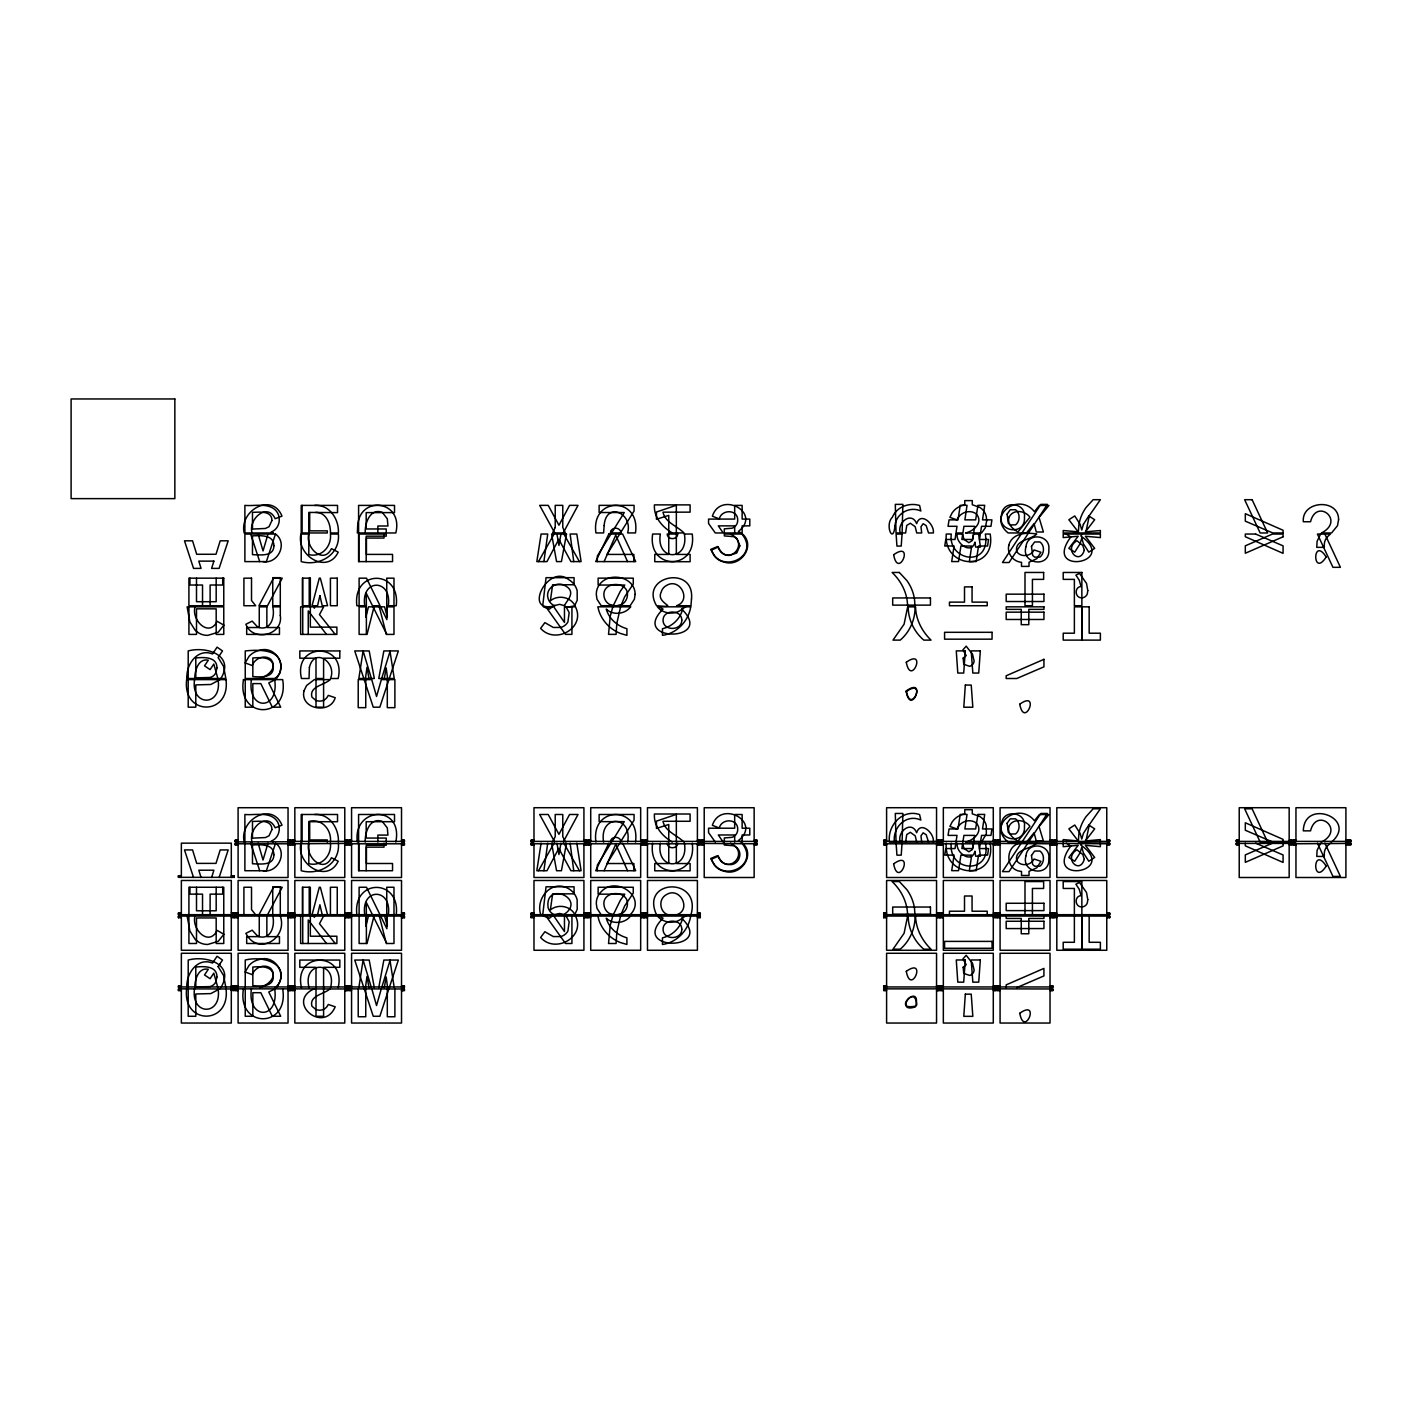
<?xml version="1.0" encoding="UTF-8"?>
<svg xmlns="http://www.w3.org/2000/svg" width="1422" height="1422" viewBox="0 0 1422 1422"><rect width="100%" height="100%" fill="white"/><g stroke="black" fill="none" stroke-linecap="round" stroke-linejoin="round"><path stroke-width="1.5" d="M401.519 917.794L404.417 917.279M401.519 914.186L404.417 914.186M348.692 990.441L351.572 990.441L348.692 990.547L348.692 988.859L404.417 988.983L404.417 990.547L401.519 990.547L404.417 990.05M643.562 843.797L587.837 843.797M186.797 987.615C186.051 973.981 197.249 956.953 212.518 963.049L217.086 956.259L222.507 960.046L218.135 966.64L223.556 975.439L225.867 987.615M226.009 988.699C230.56 1025.262 182.123 1025.262 186.655 988.699M243.482 988.699C236.656 1028.764 289.484 1028.746 282.658 988.699M356.869 914.826C352.372 878.263 400.72 878.281 396.223 914.826M244.193 842.055C238.949 819.819 272.011 800.906 282 825.204L275.175 827.817C267.46 811.002 247.872 828.297 252.085 842.055M357.331 842.055C352.585 806.612 403.51 804.088 395.814 842.055M338.383 843.157C340.32 863.563 319.737 875.703 301.215 870.726L301.215 843.157M1085.715 842.055L1089.323 824.689L1100.379 808.78L1093.145 808.78L1086.053 816.619A40.723 40.723 0 0 0 1078.854 834.252L1078.32 842.055L1109.658 841.788L1109.658 840.206L1106.76 840.206L1109.658 840.331M902.117 532.966L902.863 504.366L895.309 504.366L896.038 532.966L905.618 532.966L906.738 525.465L910.329 523.243L915.181 526.709L916.728 532.966L921.705 532.966L920.976 526.78L923.145 523.723L926.184 525.625L928.53 532.966L933.347 532.966C934.716 524.238 920.549 511.209 916.639 523.652C911.68 510.818 896.713 522.727 900.304 532.966M915.057 606.892C915.306 619.281 909.849 631.937 900.233 640.113L892.998 640.113L904.09 624.205L907.663 606.892L915.572 606.838C915.786 619.477 922.06 631.457 931.037 640.113L923.802 640.113C914.115 631.937 908.214 619.53 908.196 606.838M902.046 843.157L901.228 855.155L896.927 855.155L896.109 843.157M902.117 842.055L902.863 813.455L895.309 813.455L896.038 842.055M603.621 842.055C598.84 814.468 632.47 814.575 627.653 842.055M684.391 843.157C689.155 870.762 655.684 870.584 660.359 843.157M691.003 914.684C701.793 876.627 639.722 878.618 656.573 914.826M218.081 679.609C222.312 707.072 190.512 706.876 194.547 679.609M218.081 988.699C222.312 1016.161 190.512 1015.966 194.547 988.699M194.778 678.507C194.707 670.811 198.28 658.084 208.323 660.181L204.519 665.852L210.101 669.62L213.815 664.038L217.85 678.507M194.778 987.615C194.707 979.9 198.28 967.173 208.323 969.271L204.519 974.941L210.101 978.709L213.815 973.128L217.85 987.615M251.427 679.609C246.895 710.964 279.405 711.213 274.677 679.609M251.427 988.699C246.895 1020.054 279.405 1020.303 274.677 988.699M364.761 605.736C360.584 578.256 392.312 578.505 388.295 605.736M364.761 914.826C360.584 887.346 392.312 887.595 388.295 914.826M692.212 843.157C697.473 879.845 647.241 879.845 652.645 843.157M365.258 532.966C364.601 523.545 370.04 507.761 382.251 512.347L387.299 518.781L387.939 525.998L377.861 525.998L377.861 532.966M365.258 842.055C364.601 832.634 370.04 816.85 382.251 821.436L387.299 827.888L387.939 835.087L377.861 835.087L377.861 842.055M595.925 842.055C590.699 805.35 640.824 805.385 635.474 842.055M252.085 532.966C247.872 519.208 267.46 501.895 275.175 518.728L282 516.115C272.011 491.799 238.949 510.729 244.193 532.966L273.38 532.966L271.229 531.988C278.73 529.233 281.183 519.883 277.717 513.129C271.14 501.735 255.445 506.41 244.886 505.397L244.886 532.966M330.437 843.157C331.824 855.475 321.568 866.922 308.805 863.687L308.805 843.157C304.948 856.257 323.238 874.334 331.468 857.75L338.205 861.234C327.309 884.093 295.989 864.487 300.931 843.157M542.724 605.719L546.048 577.67L574.079 577.67L574.079 584.744L552.625 584.744L550.385 600.813C557.868 594.592 570.666 596.725 574.968 605.719C548.252 611.727 583.66 595.267 564.925 585.615C556.624 580.674 545.035 588.708 548.074 598.307A10.629 10.629 0 0 0 553.194 605.025L554.953 605.719C522.034 614.606 547.95 562.952 568.64 579.589A17.882 17.882 0 0 1 577.154 590.645L577.208 600.226L574.648 605.719M542.724 914.826L546.048 886.795L574.079 886.795L574.079 893.851L552.625 893.851L550.385 909.92C557.868 903.699 570.666 905.85 574.968 914.826M365.454 678.507L366.983 667.291L368.991 678.507M365.454 987.615L366.983 976.381L368.991 987.615M543.897 561.601L547.719 534.032L541.089 534.032L536.823 561.601L546.972 561.601L558.793 539.311L570.915 561.601L581.1 561.601L576.817 534.032L570.133 534.032L573.741 561.601M543.897 870.726L547.719 843.157M955.851 843.157L955.033 848.561L945.808 848.561L944.723 855.12L954.073 855.12L951.709 870.655L958.535 870.655L960.899 855.12L971.706 855.12L969.342 870.655L976.167 870.655L978.532 855.12L987.579 855.12L988.574 848.561L979.509 848.561L980.345 843.157M956.011 842.055L957.006 835.389L948.047 835.389L949.061 828.955L958.019 828.955L960.223 814.415L967.049 814.415L964.88 828.955L975.652 828.955L977.927 814.415L984.717 814.415L982.513 828.955L991.916 828.955L990.956 835.389L981.553 835.389L980.522 842.055M973.661 532.966L974.674 526.3L963.92 526.3L962.89 532.966L956.011 532.966L957.006 526.3L948.047 526.3L949.061 519.865L958.019 519.865L960.223 505.325L967.049 505.325L964.88 519.865L975.652 519.865L977.927 505.325L984.717 505.325L982.513 519.865L991.916 519.865L990.956 526.3L981.553 526.3L980.522 532.966M973.501 843.157L972.666 848.561L961.876 848.561L962.712 843.157M973.661 842.055L974.674 835.389L963.92 835.389L962.89 842.055M358.842 987.615L363.09 960.046L371.409 987.615M541.089 843.157L536.823 870.726L546.972 870.726L558.793 848.419L570.915 870.726L581.1 870.726L576.817 843.157M384.278 678.507L386.197 667.896L387.584 678.507M384.278 987.615L386.197 976.985L387.584 987.615M566.489 843.157L561.441 870.726L556.553 870.726L551.594 843.157M378.767 987.615L383.851 960.046L398.356 960.046L389.29 987.615M560.961 534.032L558.953 545.461L556.926 534.032M560.961 843.157L558.953 854.569L556.926 843.157M610.429 842.055C610.589 835.78 620.774 835.798 620.97 842.055M677.69 843.157C677.423 849.254 667.416 849.272 667.185 843.157M916.799 1004.963C915.039 982.389 893.994 1014.242 915.555 1006.794C922.078 980.878 889.87 1011.38 915.644 1006.083M690.719 915.928C688.515 930.166 676.943 942.537 662.456 944.457L662.456 937.827C672.322 935.658 680.765 927.659 682.702 917.634C676.001 924.496 663.221 923.393 657.408 915.928M374.022 606.838L367.036 634.408L359.108 634.408L359.108 606.838L366.378 606.838L366.378 634.408M317.55 914.826L319.897 904.765L322.243 914.826M374.022 915.928L367.036 943.497L359.108 943.497L359.108 915.928M312.058 914.826L319.292 887.257L320.341 887.257L327.575 914.826M368.494 915.928L365.792 926.344L365.952 915.928M381.683 678.507L390.161 650.938M381.345 988.699L376.546 1005.55L371.746 988.699M381.683 987.615L390.161 960.046M268.011 534.05L263.034 550.936L258.129 534.05M211.611 877.498L213.887 870.211L198.813 870.211L201.053 877.498M268.011 843.157L263.034 860.026L258.129 843.157M275.459 534.05L266.376 561.619L244.886 561.619L244.886 534.05L275.584 534.05C288.133 543.275 278.019 564.338 262.963 561.619M219.095 877.498L228.195 849.929L220.197 849.929L216.002 863.385L196.698 863.385L192.557 849.929L184.487 849.929L193.552 877.498M388.917 679.609L379.834 707.178L373.257 707.178L364.174 679.609M389.29 678.507L398.356 650.938L383.851 650.938L378.767 678.507L394.232 678.507L389.966 650.938M388.917 988.699L379.834 1016.268L373.257 1016.268L364.174 988.699M620.596 606.821L616.828 623.298L616.082 634.372L608.527 634.372L610.198 616.384L612.829 606.821M620.952 605.719L624.631 596.867L633.27 584.051L633.27 578.15L598.129 578.15L598.129 585.046L624.756 585.046L620.33 591.197L613.255 605.719M620.596 915.928L616.828 932.405L616.082 943.497L608.527 943.497L610.198 925.509L612.829 915.928M620.952 914.826L624.631 905.974L633.27 893.158L633.27 887.257L598.129 887.257L598.129 894.171L624.756 894.171L620.33 900.304L613.255 914.826M604.083 561.601L615.744 535.187L627.546 561.601M604.083 870.726L615.744 844.295L627.546 870.726M552.625 842.055L555.22 836.616L555.22 814.486L562.774 814.486L562.774 836.616L565.352 842.055M608.847 843.157L595.694 870.726L635.705 870.726L622.623 843.157M258.928 914.826L273.486 887.257L282.231 887.257L267.496 914.826M315.08 915.928L314.369 917.279L313.284 915.928M323.647 915.928L319.488 923.713L335.236 943.497M538.494 561.601L554.1 534.032M554.722 532.93L539.667 505.361L548.217 505.361L558.953 525.251L569.582 505.361L578.025 505.361L563.219 532.93M538.494 870.726L554.1 843.157M554.722 842.055L539.667 814.486L548.217 814.486L558.953 834.359L569.582 814.486L578.025 814.486L563.219 842.055M610.945 534.032L597.329 556.02L597.329 561.601M611.62 532.93L624.276 512.524L599.124 512.524L599.124 505.361L634.07 505.361L634.07 511.031L620.419 532.93M610.945 843.157L597.329 865.127L597.329 870.726M611.62 842.055L624.276 821.632L599.124 821.632L599.124 814.486L634.07 814.486L634.07 820.139L620.419 842.055M619.725 534.032L607.016 554.42L633.874 554.42L633.874 561.601M619.725 843.157L607.016 863.527L633.874 863.527L633.874 870.726M1320.611 534.05L1317.074 541.32L1316.772 547.346L1324.291 547.346L1324.291 545.141A11.696 11.696 0 0 1 1327.846 536.414L1330.37 534.05L1317.412 534.05L1332.947 567.325L1340.413 567.325L1324.877 534.05M1320.611 843.157L1317.074 850.409L1316.772 856.435L1324.291 856.435L1324.291 854.231A11.696 11.696 0 0 1 1327.846 845.503L1330.37 843.157M1021.227 534.05L1002.457 562.525L1009.051 562.525L1027.822 534.05M1021.956 532.966L1040.815 504.366L1047.41 504.366L1028.55 532.966L1008.145 532.966C986.477 515.386 1018.792 491.799 1034.398 511.653L1039.411 505.45L1048.903 505.45L1039.055 517.519L1043.428 532.006L1036.283 532.006L1034.061 523.652L1026.471 532.966M1021.227 843.157L1002.457 871.615L1009.051 871.615L1027.822 843.157M1021.956 842.055L1040.815 813.455L1047.41 813.455L1028.55 842.055M218.117 966.622L220.321 963.334M220.872 678.507C235.003 655.435 206.901 645.943 188.202 650.938L188.202 678.507M220.872 987.615C235.003 964.543 206.901 955.033 188.202 960.046L188.202 987.615M574.648 914.826L577.208 909.333L577.154 899.753A17.882 17.882 0 0 0 568.64 888.714C551.949 878.956 535.081 898.277 540.822 914.826M630.604 915.928C625.253 923.429 612.829 924.798 606.252 918.15C608.865 927.855 617.379 935.196 626.906 937.827L626.906 944.457L620.276 942.502A36.954 36.954 0 0 1 598.946 920.247L597.844 915.928M1082.32 534.05L1080.773 535.934C1119.825 563.396 1041.917 575.928 1070.784 537.001L1066.287 534.05M1026.471 842.055L1034.061 832.741L1036.283 841.095L1043.428 841.095L1039.055 826.609L1048.903 814.539L1039.411 814.539L1034.398 820.743C1018.792 800.906 986.477 824.493 1008.145 842.055L1052.92 841.895L1052.92 840.206L1050.023 840.206L1052.92 840.331M1082.32 843.157L1080.773 845.024C1119.825 872.486 1041.917 885.017 1070.784 846.108L1066.287 843.157M981.553 842.055L986.353 833.683L986.246 825.489A14.451 14.451 0 0 0 979.722 816.424L972.293 813.864L972.293 809.705L964.774 809.705L964.774 813.971A19.019 19.019 0 0 0 952.082 822.094L949.914 826.431L956.953 829.008C959.832 821.632 969.715 818.112 976.221 822.983C983.775 831.212 973.75 840.42 965.485 842.055L996.182 841.788L996.182 840.206L993.285 840.206L996.182 840.331M685.795 606.838L681.725 609.149C715.924 642.157 629.128 642.584 663.043 609.114L659.008 606.838M630.142 914.826C647.294 897.584 616.793 875.668 601.702 891.203A16.104 16.104 0 0 0 596.298 903.521L596.991 908.338L601.204 914.826M685.795 915.964L681.725 918.274C715.924 951.282 629.128 951.709 663.043 918.221L659.008 915.946M1321.5 842.055C1345.585 829.577 1316.541 806.594 1310.551 830.857L1303.316 830.857C1304.081 797.689 1358.597 818.61 1331.543 842.055M275.406 679.609L268.776 682.898L280.703 707.178L272.313 707.178L260.813 683.609L252.832 683.609L252.832 707.178L245.242 707.178L245.242 679.609M275.406 988.699L268.776 991.987L280.703 1016.268L272.313 1016.268L260.813 992.698L252.832 992.698L252.832 1016.268L245.242 1016.268L245.242 988.699M276.597 987.615C292.15 964.507 264.492 955.264 245.242 960.046L245.242 987.615M219.983 679.609L210.794 684.497L195.792 684.889L195.792 707.178L188.202 707.178L188.202 679.609M219.983 988.699L210.794 993.605L195.792 993.978L195.792 1016.268L188.202 1016.268L188.202 988.699M552.323 606.821L549.372 609.167L543.382 606.821L553.745 606.821L564.463 622.409L564.463 606.821L575.466 606.821C586.006 627.902 555.238 644.966 540.627 628.364L544.875 622.623L553.3 627.457L560.73 627.44A11.412 11.412 0 0 0 567.911 621.912L569.173 612.633L566.045 606.821M552.323 915.928L549.372 918.274L543.382 915.928M274.944 678.507C289.128 668.162 275.904 644.788 259.391 650.405A19.357 19.357 0 0 0 249.081 656.289L245.153 662.919L252.156 665.478C254.894 658.386 264.385 654.28 270.767 659.257C278.161 667.665 267.727 676.197 259.853 678.507M274.944 987.615C289.128 977.252 275.904 953.895 259.391 959.495A19.357 19.357 0 0 0 249.081 965.378L245.153 972.008L252.156 974.585C254.894 967.475 264.385 963.369 270.767 968.346C278.161 976.754 267.727 985.304 259.853 987.615M330.188 988.699C324.447 994.262 308.965 995.4 311.933 1006.189L316.146 1009.744L319.381 1010.207A9.172 9.172 0 0 0 326.971 1006.669L328.286 1004.465L335.201 1006.794C323.327 1034.523 285.111 1001.923 314.351 988.699M1036.727 843.157C1030.754 849.076 1013.886 849.236 1016.819 860.719C1020.605 866.798 1031.306 865.536 1034.043 859.012L1040.957 861.341L1036.816 867.793L1029.03 871.348L1029.03 875.49L1021.511 875.49L1021.511 871.419C1005.301 870.584 1004.625 846.694 1019.716 843.157M1272.477 843.157L1245.317 854.906L1245.317 862.336L1283.071 845.877L1283.071 843.157M1016.783 987.615L1043.926 975.919L1043.926 968.418L1006.172 984.877L1006.172 987.615M553.851 605.719L559.628 604.35L564.712 605.719M553.851 914.826L559.628 913.457L564.712 914.826M676.552 914.826C692.052 909.831 679.983 886.03 666.314 894.687A10.416 10.416 0 0 0 661.177 901.281C659.879 906.721 662.474 913.102 668.038 914.826M563.467 914.826C587.855 899.131 544.697 880.147 548.074 907.432A10.629 10.629 0 0 0 553.194 914.133L554.953 914.826M616.988 605.719L621.787 604.403A10.647 10.647 0 0 0 626.978 597.773C631.759 580.069 599.586 580.069 604.368 597.773A10.683 10.683 0 0 0 609.558 604.403L614.34 605.719M616.988 914.826L621.787 913.511A10.647 10.647 0 0 0 626.978 906.88C631.759 889.177 599.586 889.177 604.368 906.88A10.683 10.683 0 0 0 609.558 913.511L614.34 914.826M262.963 870.726C278.019 873.428 288.133 852.365 275.584 843.157L266.376 870.726L244.886 870.726L244.886 843.157M308.823 534.05L300.931 534.05C295.989 555.398 327.309 575.003 338.205 552.145L331.468 548.643C323.238 565.245 304.948 547.168 308.823 534.05L308.805 554.598C321.568 557.833 331.824 546.386 330.437 534.05L338.383 534.05C340.32 554.456 319.737 566.614 301.215 561.619L301.215 534.05M238.096 840.206L235.199 840.206L235.199 841.895L290.941 841.788L290.941 840.206L288.044 840.206M291.937 840.206L294.834 840.206L291.937 840.331L291.937 841.895L294.834 841.788M347.679 840.206L344.782 840.206L347.679 840.331L347.679 841.895L344.782 841.788M348.692 840.206L351.572 840.206L348.692 840.331L348.692 841.895L351.572 841.788M404.417 840.206L401.519 840.206L404.417 840.331L404.417 841.895L401.519 841.895M531.081 840.206L533.979 840.206L531.081 840.331L531.081 841.895L533.979 841.788M586.824 840.206L583.927 840.206L586.824 840.331L586.824 841.895L583.927 841.788M587.837 840.206L590.717 840.206L587.837 840.331L587.837 841.895L590.717 841.895M643.562 840.206L640.664 840.206L643.562 840.331L643.562 841.895L640.664 841.788M644.575 840.206L647.472 840.206L644.575 840.331L644.575 841.895L647.472 841.788M700.299 840.206L697.402 840.206L700.299 840.331L700.299 841.895L697.402 841.788M701.313 840.206L704.21 840.206L701.313 840.331L701.313 841.895L704.21 841.788M757.037 840.206L754.14 840.206L757.037 840.331L757.037 841.895L754.14 841.788M883.702 840.206L886.599 840.206L883.702 840.331L883.702 841.895L886.599 841.788M939.444 840.206L936.547 840.206L939.444 840.331L939.444 841.895L889.443 842.055C887.239 825.382 902.65 808.674 919.607 814.575L920.852 820.085C906.454 813.313 892.287 827.444 894.438 842.055M940.44 840.206L943.337 840.206L940.44 840.331L940.44 841.895L943.337 841.788M997.178 840.206L1000.075 840.206L997.178 840.331L997.178 841.895L1000.075 841.788M1053.915 840.206L1056.813 840.206L1053.915 840.331L1053.915 841.895L1056.813 841.788M1236.322 840.206L1239.22 840.206L1236.322 840.331L1236.322 841.895L1239.22 841.788M1292.065 840.206L1289.167 840.206L1292.065 840.331L1292.065 841.895L1260.159 842.055L1244.641 808.78L1252.107 808.78L1267.642 842.055M1293.06 840.206L1295.957 840.206L1293.06 840.331L1293.06 841.895L1295.957 841.788M1350.9 840.206L1345.905 840.206L1350.9 840.331L1350.9 841.895L1345.905 841.788M235.199 840.331L238.096 840.331M288.044 840.331L290.941 840.331M235.199 840.704L238.096 840.704L238.096 807.714L288.044 807.714L288.044 840.704L290.941 840.704M291.937 840.704L294.834 840.704L294.834 807.714L344.782 807.714L344.782 840.704L347.679 840.704M348.692 840.704L351.572 840.704L351.572 807.714L401.519 807.714L401.519 840.704L404.417 840.704M531.081 840.704L533.979 840.704L533.979 807.714L583.927 807.714L583.927 840.704L586.824 840.704M587.837 840.704L590.717 840.704L590.717 807.714L640.664 807.714L640.664 840.704L643.562 840.704M644.575 840.704L647.472 840.704L647.472 807.714L697.402 807.714L697.402 840.704L700.299 840.704M701.313 840.704L704.21 840.704L704.21 807.732L754.14 807.732L754.14 840.704L757.037 840.704M883.702 840.704L886.599 840.704L886.599 807.714L936.547 807.714L936.547 840.704L939.444 840.704M940.44 840.704L943.337 840.704L943.337 807.714L993.285 807.714L993.285 840.704L996.182 840.704M997.178 840.704L1000.075 840.704L1000.075 807.714L1050.023 807.714L1050.023 840.704L1052.92 840.704M1053.915 840.704L1056.813 840.704L1056.813 807.714L1106.76 807.714L1106.76 840.704L1109.658 840.704M1236.322 840.704L1239.22 840.704L1239.22 807.714L1289.167 807.714L1289.167 840.704L1292.065 840.704M1293.06 840.704L1295.957 840.704L1295.957 807.714L1345.905 807.714L1345.905 840.704L1350.9 840.704M235.199 841.397L238.096 842.055M290.941 841.397L288.044 842.055M291.937 841.397L347.679 841.397M348.692 841.397L404.417 841.397M531.081 841.397L586.824 841.397M587.837 841.397L643.562 841.397M644.575 841.397L700.299 841.397M701.313 841.397L757.037 841.397M883.702 841.397L939.444 841.397M940.44 841.397L996.182 841.397M997.178 841.397L1052.92 841.397M1053.915 841.397L1109.658 841.397M1236.322 841.397L1292.065 841.397M1293.06 841.397L1350.9 841.397M347.679 843.424L291.937 843.797M701.313 843.424L757.037 843.797M997.178 843.424L1052.92 843.797M1053.915 843.424L1109.658 843.797M1236.322 843.424L1292.065 843.424M1350.9 843.424L1293.06 843.797M238.096 843.424L235.199 843.299L235.199 844.988L238.096 844.881M288.044 843.424L290.941 843.424M291.937 843.424L294.834 843.424M351.572 843.424L348.692 843.299L348.692 845.006L351.572 844.881M401.519 843.424L404.417 843.299L404.417 845.006L401.519 845.006M531.081 843.424L533.979 843.424M583.927 843.424L586.824 843.299L586.824 845.006L583.927 844.881M590.717 843.424L587.837 843.299L587.837 845.006L590.717 845.006M640.664 843.424L643.562 843.299L643.562 845.006L640.664 844.881M644.575 843.424L647.472 843.424M697.402 843.424L700.299 843.424M754.14 843.424L757.037 843.424M886.599 843.424L883.702 843.299L883.702 845.006L886.599 845.006M936.547 843.424L939.444 843.424M943.337 843.424L940.44 843.299L940.44 845.006L943.337 845.006M993.285 843.424L996.182 843.424M1050.023 843.424L1052.92 843.299L1052.92 845.006L1050.023 845.006M1106.76 843.424L1109.658 843.424M1295.957 843.424L1293.06 843.299L1293.06 845.006L1295.957 844.881M235.199 843.797L290.941 843.797M347.679 843.797L344.782 843.157M348.692 843.797L404.417 843.797M531.081 843.797L586.824 843.797M644.575 843.797L700.299 843.797M701.313 843.797L704.21 843.157M883.702 843.797L939.444 843.797M940.44 843.797L996.182 843.797M997.178 843.797L1000.075 843.157M1053.915 843.797L1056.813 843.157M1236.322 843.797L1239.22 843.157M1292.065 843.797L1289.167 843.157M1350.9 843.797L1345.905 843.157M235.199 844.49L238.096 844.49L238.096 877.498L288.044 877.498L288.044 844.49L290.941 844.49M291.937 844.49L294.834 844.49L294.834 877.498L344.782 877.498L344.782 844.49L347.679 844.49M348.692 844.49L351.572 844.49L351.572 877.498L401.519 877.498L401.519 844.49L404.417 844.49M531.081 844.49L533.979 844.49L533.979 877.498L583.927 877.498L583.927 844.49L586.824 844.49M587.837 844.49L590.717 844.49L590.717 877.498L640.664 877.498L640.664 844.49L643.562 844.49M644.575 844.49L647.472 844.49L647.472 877.498L697.402 877.498L697.402 844.49L700.299 844.49M701.313 844.49L704.21 844.49L704.21 877.498L754.14 877.498L754.14 844.49L757.037 844.49M883.702 844.49L886.599 844.49L886.599 877.498L936.547 877.498L936.547 844.49L939.444 844.49M940.44 844.49L943.337 844.49L943.337 877.498L993.285 877.498L993.285 844.49L996.182 844.49M997.178 844.49L1000.075 844.49L1000.075 877.498L1050.023 877.498L1050.023 844.49L1052.92 844.49M1053.915 844.49L1056.813 844.49L1056.813 877.498L1106.76 877.498L1106.76 844.49L1109.658 844.49M1236.322 844.49L1239.22 844.49L1239.22 877.498L1289.167 877.498L1289.167 844.49L1292.065 844.49M1293.06 844.49L1295.957 844.49L1295.957 877.498L1345.905 877.498L1345.905 844.49L1350.9 844.49M288.044 844.881L290.941 844.988L290.941 843.299M294.834 844.881L291.937 844.988L291.937 843.299M344.782 844.881L347.679 844.988L347.679 843.299M533.979 844.881L531.081 845.006L531.081 843.299M647.472 844.881L644.575 845.006L644.575 843.299M697.402 844.881L700.299 844.881L700.299 843.299M704.21 845.006L701.313 844.881L701.313 843.299M754.14 844.881L757.037 844.881L757.037 843.299M936.547 844.881L939.444 845.006L939.444 843.299M993.285 845.006L996.182 844.881L996.182 843.299M1000.075 844.881L997.178 844.881L997.178 843.299M1056.813 844.881L1053.915 845.006L1053.915 843.299M1106.76 845.006L1109.658 844.881L1109.658 843.299M1239.22 845.006L1236.322 844.881L1236.322 843.299M1289.167 844.881L1292.065 844.881L1292.065 843.299M1345.905 844.881L1350.9 844.881L1350.9 843.299M178.461 875.756L181.358 875.65M231.306 875.756L234.203 875.756M178.461 876.148L181.358 876.148L181.358 843.157L231.306 843.157L231.306 876.148L234.203 876.148M178.461 876.841L181.358 877.498M234.203 876.841L231.306 877.498M178.461 877.214L181.358 877.214M231.306 877.214L234.203 877.214M178.461 913.102L181.358 913.102M231.306 912.977L234.203 913.102M235.199 913.102L238.096 912.977M288.044 913.102L290.941 913.102M294.834 913.102L291.937 912.977L291.937 914.684L347.679 914.684L347.679 912.977M344.782 913.102L347.679 913.102M348.692 913.102L351.572 912.977M404.417 913.102L401.519 912.977L404.417 913.475M533.979 913.102L531.081 912.977L531.081 914.684L586.824 914.684L586.824 912.977M583.927 912.977L586.824 913.102M590.717 913.102L587.837 912.977L587.837 914.684L643.562 914.684L643.562 912.977M640.664 913.102L643.562 913.102M644.575 913.102L647.472 912.977M697.402 913.102L700.299 912.977L700.299 914.684L644.575 914.684L644.575 912.977M883.702 913.102L886.599 913.102M936.547 913.102L939.444 912.977L939.444 914.684L883.702 914.684L883.702 912.977M940.44 913.102L943.337 912.977M993.285 913.102L996.182 913.102M997.178 913.102L1000.075 912.977M1050.023 913.102L1052.92 912.977L1052.92 914.684L997.178 914.684L997.178 912.977M1053.915 913.102L1056.813 913.102M1106.76 913.102L1109.658 913.102M178.461 913.475L181.358 913.475L181.358 880.485L231.306 880.485L231.306 913.475L234.203 913.475M235.199 913.475L238.096 913.475L238.096 880.485L288.044 880.485L288.044 913.475L290.941 913.475M291.937 913.475L294.834 913.475L294.834 880.485L344.782 880.485L344.782 913.475L347.679 913.475M348.692 913.475L351.572 913.475L351.572 880.485L401.519 880.485L401.519 913.475M531.081 913.475L533.979 913.475L533.979 880.485L583.927 880.485L583.927 913.475L586.824 913.475M587.837 913.475L590.717 913.475L590.717 880.485L640.664 880.485L640.664 913.475L643.562 913.475M644.575 913.475L647.472 913.475L647.472 880.485L697.402 880.485L697.402 913.475L700.299 913.475M883.702 913.475L886.599 913.475L886.599 880.485L936.547 880.485L936.547 913.475L939.444 913.475M940.44 913.475L943.337 913.475L943.337 880.485L993.285 880.485L993.285 913.475L996.182 913.475M997.178 913.475L1000.075 913.475L1000.075 880.485L1050.023 880.485L1050.023 913.475L1052.92 913.475M1053.915 913.475L1056.813 913.475L1056.813 880.485L1106.76 880.485L1106.76 913.475L1109.658 913.475M178.461 914.186L181.358 914.826M234.203 914.186L231.306 914.826M235.199 914.186L238.096 914.826M288.044 914.186L290.941 914.186M291.937 914.186L294.834 914.826M347.679 914.186L344.782 914.826M348.692 914.186L351.572 914.826M531.081 914.186L533.979 914.826M586.824 914.186L583.927 914.826M587.837 914.186L590.717 914.826M643.562 914.186L640.664 914.826M644.575 914.186L647.472 914.826M700.299 914.186L697.402 914.826M883.702 914.186L886.599 914.826M939.444 914.186L936.547 914.826M940.44 914.186L943.337 914.826M996.182 914.186L993.285 914.826M997.178 914.186L1000.075 914.826M1052.92 914.186L1050.023 914.826M1053.915 914.186L1056.813 914.826M1109.658 914.186L1106.76 914.826M178.461 914.559L181.358 914.559M231.306 914.559L234.203 914.559M235.199 914.559L238.096 914.559M288.044 914.559L290.941 914.559M291.937 914.559L294.834 914.559M344.782 914.559L347.679 914.559M348.692 914.559L351.572 914.559M401.519 914.559L404.417 914.559M531.081 914.559L533.979 914.559M583.927 914.559L586.824 914.559M587.837 914.559L590.717 914.559M640.664 914.559L643.562 914.559M644.575 914.559L647.472 914.559M697.402 914.559L700.299 914.559M883.702 914.559L886.599 914.559M936.547 914.559L939.444 914.559M940.44 914.559L943.337 914.559M993.285 914.559L996.182 914.559M997.178 914.559L1000.075 914.559M1050.023 914.559L1052.92 914.559M1053.915 914.559L1056.813 914.559M1106.76 914.559L1109.658 914.559M178.461 916.195L181.358 916.195M231.306 916.195L234.203 916.195M235.199 916.195L238.096 916.195M288.044 916.195L290.941 916.195M291.937 916.195L294.834 916.195M344.782 916.195L347.679 916.195M348.692 916.195L351.572 916.195M401.519 916.195L404.417 916.195M531.081 916.195L533.979 916.195M583.927 916.195L586.824 916.195M587.837 916.195L590.717 916.195M640.664 916.195L643.562 916.195M644.575 916.195L647.472 916.195M697.402 916.195L700.299 916.195M883.702 916.195L886.599 916.195M936.547 916.195L939.444 916.195M940.44 916.195L943.337 916.195M993.285 916.195L996.182 916.195M997.178 916.195L1000.075 916.195M1050.023 916.195L1052.92 916.195M1053.915 916.195L1056.813 916.195M1106.76 916.195L1109.658 916.195M178.461 916.568L181.358 915.928M234.203 916.568L231.306 915.928M235.199 916.568L238.096 915.928M290.941 916.568L288.044 915.928M291.937 916.568L294.834 915.928M347.679 916.568L344.782 915.928M348.692 916.568L351.572 915.928M401.519 916.052L404.417 916.568M531.081 916.568L533.979 915.928M586.824 916.568L583.927 915.928M587.837 916.568L590.717 915.928M643.562 916.568L640.664 915.928M644.575 916.568L647.472 915.928M700.299 916.568L697.402 915.928M883.702 916.568L886.599 915.928M939.444 916.568L936.547 915.928M940.44 916.568L943.337 915.928M996.182 916.568L993.285 915.928M997.178 916.568L1000.075 915.928M1052.92 916.568L1050.023 915.928M1053.915 916.568L1056.813 915.928M1109.658 916.568L1106.76 915.928M178.461 917.279L181.358 917.279L181.358 950.269L231.306 950.269L231.306 917.279L234.203 917.279M235.199 917.279L238.096 917.279L238.096 950.269L288.044 950.269L288.044 917.279L290.941 917.279M291.937 917.279L294.834 917.279L294.834 950.269L344.782 950.269L344.782 917.279L347.679 917.279M348.692 917.279L351.572 917.279L351.572 950.269L401.519 950.269L401.519 917.279M531.081 917.279L533.979 917.279L533.979 950.269L583.927 950.269L583.927 917.279L586.824 917.279M587.837 917.279L590.717 917.279L590.717 950.269L640.664 950.269L640.664 917.279L643.562 917.279M644.575 917.279L647.472 917.279L647.472 950.269L697.402 950.269L697.402 917.279L700.299 917.279M883.702 917.279L886.599 917.279L886.599 950.269L936.547 950.269L936.547 917.279L939.444 917.279M940.44 917.279L943.337 917.279L943.337 950.269L993.285 950.269L993.285 917.279L996.182 917.279M997.178 917.279L1000.075 917.279L1000.075 950.269L1050.023 950.269L1050.023 917.279L1052.92 917.279M1053.915 917.279L1056.813 917.279L1056.813 950.269L1106.76 950.269L1106.76 917.279L1109.658 917.279M178.461 917.652L181.358 917.652M231.306 917.652L234.203 917.652M238.096 917.652L235.199 917.777L235.199 916.07L290.941 916.07L290.941 917.777M288.044 917.777L290.941 917.652M294.834 917.652L291.937 917.777L291.937 916.07L347.679 916.07L347.679 917.777L344.782 917.652M348.692 917.652L351.572 917.652M401.519 917.652L404.417 917.652M533.979 917.652L531.081 917.777L531.081 916.07L586.824 916.07L586.824 917.777L583.927 917.652M587.837 917.652L590.717 917.652M640.664 917.652L643.562 917.652M644.575 917.652L647.472 917.777M697.402 917.652L700.299 917.777L700.299 916.07L644.575 916.07L644.575 917.777M883.702 917.652L886.599 917.777M936.547 917.777L939.444 917.652M940.44 917.652L943.337 917.777M993.285 917.652L996.182 917.777L996.182 916.07L940.44 916.07L940.44 917.777M997.178 917.652L1000.075 917.777M1050.023 917.777L1052.92 917.652M1053.915 917.652L1056.813 917.652M1106.76 917.777L1109.658 917.652M181.358 985.873L178.461 985.873L178.461 987.455L181.358 987.33M231.306 985.873L234.203 985.766L234.203 987.455L231.306 987.455M238.096 985.766L235.199 985.873L235.199 987.455L238.096 987.33M288.044 985.873L290.941 985.873L290.941 987.455L288.044 987.455M294.834 985.873L291.937 985.873L291.937 987.455L294.834 987.455M344.782 985.873L347.679 985.873L347.679 987.455L344.782 987.33M351.572 985.873L348.692 985.766L348.692 987.455L351.572 987.33M401.519 985.873L404.417 985.873L404.417 987.455L401.519 987.33M886.599 985.873L883.702 985.873L883.702 987.455L886.599 987.33M936.547 985.766L939.444 985.873L939.444 987.455L936.547 987.33M943.337 985.766L940.44 985.873L940.44 987.455L943.337 987.33M993.285 985.873L996.182 985.766L996.182 987.455L993.285 987.33M1000.075 985.873L997.178 985.873L997.178 987.455L1000.075 987.455M1050.023 985.873L1052.92 985.766L1052.92 987.455L1050.023 987.33M178.461 986.264L181.358 986.264L181.358 953.273L231.306 953.273L231.306 986.264L234.203 986.264M235.199 986.264L238.096 986.264L238.096 953.273L288.044 953.273L288.044 986.264L290.941 986.264M291.937 986.264L294.834 986.264L294.834 953.273L344.782 953.273L344.782 986.264L347.679 986.264M348.692 986.264L351.572 986.264L351.572 953.273L401.519 953.273L401.519 986.264L404.417 986.264M883.702 986.264L886.599 986.264L886.599 953.273L936.547 953.273L936.547 986.264L939.444 986.264M940.44 986.264L943.337 986.264L943.337 953.273L993.285 953.273L993.285 986.264L996.182 986.264M997.178 986.264L1000.075 986.264L1000.075 953.273L1050.023 953.273L1050.023 986.264L1052.92 986.264M178.461 986.957L234.203 986.957M235.199 986.957L290.941 986.957M291.937 986.957L347.679 986.957M348.692 986.957L404.417 986.957M883.702 986.957L939.444 986.957M940.44 986.957L996.182 986.957M997.178 986.957L1052.92 986.957M178.461 989.357L181.358 988.699M234.203 989.357L231.306 988.699M235.199 989.357L238.096 988.699M290.941 989.357L288.044 988.699M291.937 989.357L294.834 988.699M347.679 989.357L344.782 988.699M348.692 989.357L351.572 988.699M404.417 989.357L401.519 988.699M883.702 989.357L886.599 988.699M939.444 989.357L936.547 988.699M940.44 989.357L943.337 988.699M996.182 989.357L993.285 988.699M997.178 989.357L1000.075 988.699M1052.92 989.357L1050.023 988.699M178.461 990.05L181.358 990.05L181.358 1023.04L231.306 1023.04L231.306 990.05L234.203 990.05M235.199 990.05L238.096 990.05L238.096 1023.04L288.044 1023.04L288.044 990.05L290.941 990.05M291.937 990.05L294.834 990.05L294.834 1023.04L344.782 1023.04L344.782 990.05L347.679 990.05M348.692 990.05L351.572 990.05L351.572 1023.04L401.519 1023.04L401.519 990.05M883.702 990.05L886.599 990.05L886.599 1023.04L936.547 1023.04L936.547 990.05L939.444 990.05M940.44 990.05L943.337 990.05L943.337 1023.04L993.285 1023.04L993.285 990.05L996.182 990.05M997.178 990.05L1000.075 990.05L1000.075 1023.04L1050.023 1023.04L1050.023 990.05L1052.92 990.05M178.461 990.441L181.358 990.441L178.461 990.547L178.461 988.859L234.203 988.983L234.203 990.547L231.306 990.05M231.306 990.441L234.203 990.441M235.199 990.441L238.096 990.441L235.199 990.547L235.199 988.859L290.941 988.859L290.941 990.547L288.044 990.547L290.941 990.441M291.937 990.441L294.834 990.441L291.937 990.547L291.937 988.859L347.679 988.983L347.679 990.547L344.782 990.547L347.679 990.441M401.519 990.441L404.417 990.441M883.702 990.441L886.599 990.441L883.702 990.547L883.702 988.859L939.444 988.859L939.444 990.547L936.547 990.547L939.444 990.441M940.44 990.441L943.337 990.441L940.44 990.547L940.44 988.859L996.182 988.983L996.182 990.547L993.285 990.547L996.182 990.441M997.178 990.441L1000.075 990.441L997.178 990.547L997.178 988.859L1052.92 988.983L1052.92 990.547L1050.023 990.547L1052.92 990.441M314.671 505.397C329.62 504.33 339.147 519.385 338.383 532.966L330.437 532.966C330.739 524.078 326.242 512.151 315.684 512.418M314.671 814.486C329.62 813.42 339.147 828.475 338.383 842.055M1272.743 842.055L1245.317 830.252L1245.317 822.769L1283.071 839.371L1283.071 842.055M1255.644 843.157L1283.071 854.96L1283.071 862.425L1245.317 845.841L1245.317 843.157M273.38 842.055L271.229 841.077C278.73 838.322 281.183 828.973 277.717 822.218C271.14 810.824 255.445 815.499 244.886 814.486L244.886 842.055M741.075 532.966L738.391 531.437C762.352 512.969 720.794 490.288 712.369 516.204L719.265 518.87C721.665 509.094 737.947 509.236 737.716 520.114A8.194 8.194 0 0 1 732.099 528.22L724.331 528.824L724.331 532.966L742.142 532.966L742.142 525.873L749.785 525.873L749.785 519.083L742.142 519.083L742.142 505.397L734.676 505.397L734.676 519.083L708.565 519.083L708.565 523.509L715.302 532.966L723.194 532.966L718.323 525.873L734.676 525.873L734.676 532.966M741.075 842.073L738.391 840.544C762.352 822.076 720.794 799.395 712.369 825.329L719.265 827.977C721.665 818.219 737.947 818.343 737.716 829.222A8.194 8.194 0 0 1 732.099 837.345L724.331 837.931L724.331 842.073M730.481 534.032C751.029 543.879 727.14 567.716 718.27 547.026L711.515 550.083C720.421 574.897 760.61 556.766 741.982 534.174M672.286 532.93C662.332 527.029 653.533 517.181 654.422 504.881L690.097 504.881L690.097 512.151L662.972 512.151C665.176 522.603 677.228 526.033 683.964 532.93L668.749 532.93L668.749 515.386L656.449 519.279L656.449 512.009L676.339 505.272L676.339 532.93M730.481 843.157C751.029 853.004 727.14 876.823 718.27 856.133L711.515 859.19C720.421 884.022 760.61 865.874 741.982 843.282M672.286 842.055C662.332 836.154 653.533 826.306 654.422 814.006L690.097 814.006L690.097 821.276L662.972 821.276C665.176 831.728 677.228 835.158 683.964 842.055M566.045 915.928L569.173 921.74L567.911 931.037A11.412 11.412 0 0 1 560.73 936.565L553.3 936.565L544.875 931.73L540.627 937.489C555.238 954.091 586.006 937.009 575.466 915.928M742.568 843.157C755.989 855.155 740.489 876.592 724.402 871.259A16.851 16.851 0 0 1 714.519 865.287L710.716 858.515L717.63 855.653L719.781 859.652A10.878 10.878 0 0 0 729.148 864.576C738.125 865.625 743.422 854.107 737.076 847.796L733.61 845.735L724.331 845.041L724.331 843.157M335.236 634.408L319.488 614.624L323.647 606.838L315.08 606.838L314.369 608.189L313.284 606.838L300.646 606.838L300.646 634.408L336.89 634.408L336.89 627.138L310.334 627.138L310.334 606.838M255.676 914.826L251.516 909.6L251.516 887.257L243.909 887.257L243.909 914.826M326.527 634.408L308.254 610.927L308.254 634.408M326.527 943.497L308.254 920.016L308.254 943.497M715.302 842.073L708.565 832.617L708.565 828.208L734.676 828.208L734.676 814.504L742.142 814.504L742.142 828.208L749.785 828.208L749.785 834.981L742.142 834.981L742.142 842.073M545.87 606.821L565.512 634.372L571.928 634.372L571.928 606.821M545.87 915.928L565.512 943.497L571.928 943.497L571.928 915.928M723.194 842.073L718.323 834.981L734.676 834.981L734.676 842.073M553.745 915.928L564.463 931.534L564.463 915.928M563.841 534.032L579.429 561.601M563.841 843.157L579.429 870.726M373.044 606.838L386.784 634.408M372.493 914.826L366.218 902.277L366.378 914.826M373.044 915.928L386.784 943.497M380.598 606.838L386.873 619.619L386.748 606.838L393.983 606.838L393.983 634.408L386.357 634.408L379.265 606.838M380.065 914.826L366.503 887.257L359.108 887.257L359.108 914.826M380.598 915.928L386.873 928.708L386.748 915.928M1324.877 843.157L1340.413 876.414L1332.947 876.414L1317.412 843.157M363.819 678.507L354.736 650.938L369.205 650.938L374.306 678.507L358.842 678.507L363.09 650.938L371.409 678.507M250.645 534.05L259.711 561.619M363.819 987.615L354.736 960.046L369.205 960.046L374.306 987.615M250.645 843.157L259.711 870.726M384.598 915.928L387.317 926.344L387.157 915.928M379.265 915.928L386.357 943.497L393.983 943.497L393.983 915.928M933.347 842.055C934.716 833.328 920.549 820.298 916.639 832.741C911.68 819.907 896.713 831.817 900.304 842.055M389.966 960.046L394.232 987.615M962.516 534.05L963.938 539.347L968.88 542.689L972.31 540.502L973.626 534.05M962.516 843.157L963.938 848.436L968.88 851.778L972.31 849.592L973.626 843.157M905.618 842.055L906.738 834.572L910.329 832.332L915.181 835.798L916.728 842.055M978.603 534.05L980.451 547.097L975.634 547.097L974.941 542.12C971.653 554.989 955.655 543.684 957.148 534.05M978.603 843.157L980.451 856.204L975.634 856.204L974.941 851.209C971.653 864.078 955.655 852.773 957.148 843.157M921.705 842.055L920.976 835.869L923.145 832.812L926.184 834.732L928.53 842.055M570.133 843.157L573.741 870.726M330.437 842.055C331.788 829.737 321.728 817.97 308.805 821.507L308.805 842.055M985.393 843.157C992.201 874.299 948.172 873.072 951.265 843.157M195.045 606.838C191.117 619.903 208.874 638.158 217.157 621.307L223.876 625.165L218.224 632.221L207.808 635.367A17.011 17.011 0 0 1 195.045 630.07L189.89 621.929L187.117 606.838L223.769 606.838L223.769 634.408L216.18 634.408L216.18 608.847L196.503 608.847L196.503 634.408L188.913 634.408L188.913 606.838M195.045 915.928C191.117 928.993 208.874 947.248 217.157 930.397L223.876 934.254L218.224 941.311L207.808 944.457A17.011 17.011 0 0 1 195.045 939.16L189.89 931.019L187.117 915.928M1078.32 532.966L1078.854 525.162A40.723 40.723 0 0 1 1086.053 507.512L1093.145 499.691L1100.379 499.691L1089.323 515.599L1085.715 532.966M946.252 843.157C943.195 878.689 996.609 881.178 990.174 843.157M914.968 914.826L914.488 908.16A43.264 43.264 0 0 0 906.916 889.692L899.344 881.551L892.109 881.551C901.175 890.136 907.378 902.206 907.574 914.826M915.039 915.928C915.306 928.548 909.831 940.991 900.233 949.203L892.998 949.203L904.09 933.294L907.663 915.928M908.196 915.928C908.214 928.619 914.115 941.026 923.802 949.203L931.037 949.203C922.06 940.546 915.786 928.566 915.572 915.928M1109.658 912.977L1109.658 914.684L1053.915 914.684L1053.915 912.977M1109.658 917.777L1109.658 916.07L1053.915 916.07L1053.915 917.777M1100.361 842.055L1100.361 839.602L1085.395 840.935L1094.673 828.848L1088.808 825.027L1083.422 833.381L1081.769 839.087L1080.133 833.381L1074.748 825.027L1068.882 828.848L1078.16 840.935L1063.212 839.602L1063.212 842.055M1100.361 843.157L1100.361 846.677L1085.395 845.343L1094.673 857.448L1088.808 861.252L1083.422 852.898L1081.769 847.192L1080.08 852.898L1074.694 861.252L1068.846 857.448L1078.16 845.343L1063.212 846.677L1063.212 843.157M1089.163 915.928L1089.163 942.288L1100.379 942.288L1100.379 949.203L1063.212 949.203L1063.212 942.288L1074.374 942.288L1074.374 915.928M1081.858 914.826L1081.858 881.551L1063.212 881.551L1063.212 888.466L1074.374 888.466L1074.374 914.826M1052.92 917.777L1052.92 916.07L997.178 916.07L997.178 917.777M1043.944 915.928L1043.944 918.452L1028.799 918.452L1028.799 933.756L1021.245 933.756L1021.245 918.452L1006.189 918.452L1006.189 915.928M1032.425 914.826L1032.425 888.466L1043.641 888.466L1043.641 881.551L1024.995 881.551L1024.995 914.826M996.182 912.977L996.182 914.684L940.44 914.684L940.44 912.977M987.206 914.826L987.206 911.218L972.061 911.218L972.061 896.002L964.507 896.002L964.507 911.218L949.452 911.218L949.452 914.826M939.444 917.777L939.444 916.07L883.702 916.07L883.702 917.777M676.339 534.032L676.339 554.438L690.114 554.438L690.114 561.708L654.76 561.708L654.76 554.438L668.749 554.438L668.749 534.032M676.339 842.055L676.339 814.379L656.449 821.134L656.449 828.404L668.749 824.511L668.749 842.055M676.339 843.157L676.339 863.545L690.114 863.545L690.114 870.815L654.76 870.815L654.76 863.545L668.749 863.545L668.749 843.157M643.562 917.777L643.562 916.07L587.837 916.07L587.837 917.777M404.417 912.977L404.417 914.684L348.692 914.684L348.692 912.977M404.417 917.777L404.417 916.07L348.692 916.07L348.692 917.777M394.889 988.699L394.889 1016.748L387.299 1016.748L387.299 988.699M393.983 605.736L393.983 578.167L386.748 578.167L386.748 605.736L396.223 605.736C400.72 569.173 352.372 569.173 356.869 605.736L366.378 605.736L366.218 593.187L372.493 605.736L380.065 605.736L366.503 578.167L359.108 578.167L359.108 605.736M393.983 914.826L393.983 887.257L386.748 887.257L386.748 914.826M387.157 606.838L387.317 617.255L384.598 606.838L368.494 606.838L365.792 617.255L365.952 606.838M387.299 679.609L387.299 707.658L394.889 707.658L394.889 679.609L381.345 679.609L376.546 696.46L371.746 679.609L358.22 679.609L358.22 707.658L365.756 707.658L365.756 679.609M386.233 532.966L386.233 528.966L366.183 528.966L366.183 512.613L394.516 512.613L394.516 505.397L358.593 505.397L358.593 532.966M386.233 842.055L386.233 838.056L366.183 838.056L366.183 821.703L394.516 821.703L394.516 814.486L358.593 814.486L358.593 842.055M386.233 843.157L386.233 845.255L366.183 845.255L366.183 870.726M384.029 534.05L384.029 538.049L366.432 538.049L366.432 554.402L392.543 554.402L392.543 561.619L358.593 561.619L358.593 534.05L386.233 534.05L386.233 536.165L366.183 536.165L366.183 561.619M384.029 843.157L384.029 847.139L366.432 847.139L366.432 863.492L392.543 863.492L392.543 870.726L358.593 870.726L358.593 843.157M366.378 915.928L366.378 943.497M365.756 988.699L365.756 1016.748L358.22 1016.748L358.22 988.699M358.842 534.05L358.842 561.619M358.842 843.157L358.842 870.726M338.152 987.615C346.737 951.122 292.843 951.069 301.482 987.615M337.245 914.826L337.245 887.257L330.419 887.257L330.419 914.826M330.562 987.615C337.494 960.49 302.104 960.49 309.036 987.615M327.291 842.055L327.291 839.94L309.694 839.94L309.694 821.703L337.529 821.703L337.529 814.486L301.215 814.486L301.215 842.055M323.594 679.609L323.594 707.178L316.004 707.178L316.004 679.609M323.594 987.615L323.594 967.316L339.822 967.316L339.822 960.046L299.811 960.046L299.811 967.316L316.004 967.316L316.004 987.615M323.594 988.699L323.594 1016.268L316.004 1016.268L316.004 988.699M310.334 914.826L310.334 887.257L302.388 887.257L302.388 914.826M310.334 915.928L310.334 936.227L336.89 936.227L336.89 943.497L300.646 943.497L300.646 915.928M309.694 512.613L309.694 530.85L327.291 530.85L327.291 532.966L301.215 532.966L301.215 505.397L337.529 505.397L337.529 512.613L308.805 512.418L308.805 532.966M309.214 578.167L309.214 605.736M309.214 887.257L309.214 914.826M302.744 578.167L302.744 605.736M302.744 606.838L302.744 634.408M302.744 887.257L302.744 914.826M302.744 915.928L302.744 943.497M302.104 505.397L302.104 532.966M302.104 814.486L302.104 842.055M290.941 912.977L290.941 914.684L235.199 914.684L235.199 912.977M280.294 914.826L280.294 886.777L272.74 886.777L272.74 914.826M280.294 915.928C288.168 938.698 257.702 956.402 245.864 933.365L252.174 930.201L257.666 936.12C270.731 941.133 275.246 925.775 272.74 915.928M266.856 915.928L266.856 936.636L279.459 936.636L279.459 943.497L246.681 943.497L246.681 936.636L259.266 936.636L259.266 915.928M234.203 875.65L234.203 877.338L178.461 877.338L178.461 875.65M234.203 912.977L234.203 914.684L178.461 914.684L178.461 912.977M234.203 917.777L234.203 916.07L178.461 916.07L178.461 917.777M223.769 914.826L223.769 887.257L188.913 887.257L188.913 914.826M223.769 915.928L223.769 943.497L216.18 943.497L216.18 917.954L196.503 917.954L196.503 943.497L188.913 943.497L188.913 915.928M222.721 578.167L222.721 585.029L210.118 585.029L210.118 605.736M222.721 887.257L222.721 894.136L210.118 894.136L210.118 914.826M216.18 578.167L216.18 601.702L196.503 601.702L196.503 578.167M216.18 887.257L216.18 910.791L196.503 910.791L196.503 887.257M202.528 605.736L202.528 585.029L189.944 585.029L189.944 578.167M202.528 914.826L202.528 894.136L189.944 894.136L189.944 887.257M186.904 676.517L186.797 678.507L225.867 678.507L223.556 666.331L218.117 657.533L222.507 650.938L217.086 647.17L212.518 653.96C198.173 648.112 186.815 663.381 186.904 676.517M226.009 679.609C230.56 716.173 182.123 716.173 186.655 679.609L226.009 679.609M243.482 679.609C236.656 719.656 289.484 719.656 282.658 679.609L243.482 679.609M357.597 528.077L357.331 532.966L395.814 532.966C403.972 499.495 357.526 494.554 357.597 528.077M309.392 667.433L309.036 678.507L301.482 678.507C292.843 641.98 346.737 642.033 338.152 678.507L330.562 678.507C337.085 662.279 314.244 646.761 309.392 667.433M902.046 534.05L901.228 546.066L896.927 546.066L896.109 534.05L902.046 534.05M965.325 685.066L963.796 707.232L972.826 707.232L971.226 685.066L965.325 685.066M965.325 994.156L963.796 1016.339L972.826 1016.339L971.226 994.156L965.325 994.156M604.154 525.482L603.621 532.93L595.925 532.93C590.699 496.225 640.824 496.26 635.474 532.93L627.653 532.93C633.057 512.827 605.95 501.362 604.154 525.482M684.391 534.032C689.155 561.637 655.684 561.459 660.359 534.032L652.645 534.032C647.241 570.737 697.473 570.737 692.212 534.032L684.391 534.032M965.307 650.885L963.707 673.05L957.788 673.05L956.277 650.885L965.307 650.885M980.327 650.885L978.727 673.05L972.826 673.05L971.208 650.885L980.327 650.885M965.307 959.974L963.707 982.158L957.788 982.158L956.277 959.974L965.307 959.974M980.327 959.974L978.727 982.158L972.826 982.158L971.208 959.974L980.327 959.974M691.501 598.946L690.968 605.719L676.552 605.719C692.052 600.706 679.983 576.905 666.314 585.58A10.416 10.416 0 0 0 661.177 592.174C655.151 604.083 682.045 607.958 656.573 605.719C638.905 575.963 694.807 564.427 691.501 598.946M280.294 615.442C283.529 635.332 252.689 642.442 245.864 624.276L252.174 621.112L257.666 627.031C270.731 632.043 275.246 616.668 272.74 606.838L280.294 606.838L280.294 615.442M1338.582 519.705L1337.498 525.696L1331.543 532.966L1321.5 532.966C1345.585 520.488 1316.541 497.504 1310.551 521.75L1303.316 521.75C1301.432 500.42 1338.831 498.073 1338.582 519.705M894.918 526.033C893.3 544.928 884.484 524.985 892.341 517.27C896.731 506.836 909.102 502.268 919.607 505.485L920.852 510.996C909.511 505.841 896.002 513.52 894.918 526.033M986.708 520.665L985.268 527.918L981.553 532.966L965.485 532.966C973.75 531.33 983.775 522.123 976.221 513.875C969.715 509.023 959.832 512.524 956.953 519.901L949.914 517.341L952.082 512.987A19.019 19.019 0 0 1 964.774 504.881L964.774 500.615L972.293 500.615L972.293 504.757L979.722 507.334A14.451 14.451 0 0 1 986.246 516.399L986.708 520.665M985.873 538.742C986.655 567.627 947.834 559.859 951.265 534.05L946.252 534.05C943.195 569.6 996.609 572.088 990.174 534.05L985.393 534.05L985.873 538.742M1008.802 545.319C1006.794 553.514 1013.246 561.637 1021.511 562.33L1021.511 566.4L1029.03 566.4L1029.03 562.241L1036.816 558.686L1040.957 552.251L1034.043 549.923C1031.306 556.446 1020.605 557.708 1016.819 551.629C1013.886 540.129 1030.754 539.987 1036.727 534.05C1026.542 532.112 1011.842 533.161 1008.802 545.319M304.006 690.861C299.633 709.258 330.402 714.839 335.201 697.704L328.286 695.376L326.971 697.562A9.172 9.172 0 0 1 319.381 701.117L316.146 700.655L311.933 697.1C308.965 686.311 324.447 685.173 330.188 679.609L314.351 679.609L306.565 685.546L304.006 690.861M1001.621 514.462C996.253 532.024 1025.955 536.325 1024.427 517.306C1026.488 502.588 1002.954 499.637 1001.621 514.462M1025.991 546.688C1020.605 564.25 1050.343 568.533 1048.814 549.514C1050.876 534.814 1027.342 531.846 1025.991 546.688M1001.621 823.551C996.253 841.113 1025.955 845.415 1024.427 826.395C1026.488 811.678 1002.954 808.727 1001.621 823.551M1025.991 855.777C1020.605 873.339 1050.343 877.623 1048.814 858.604C1050.876 843.904 1027.342 840.935 1025.991 855.777M739.849 545.852L736.738 553.034L729.148 555.451A10.878 10.878 0 0 1 719.781 550.545L717.63 546.546L710.716 549.39L714.519 556.18A16.851 16.851 0 0 0 724.402 562.134C740.489 567.467 755.989 546.03 742.568 534.032L724.331 534.032L724.331 535.934L733.61 536.627L737.076 538.689L739.849 545.852M1031.483 546.386L1032.674 555.398L1034.629 557.14L1039.926 557.104C1044.53 553.656 1044.743 545.23 1039.891 541.942L1034.594 541.995L1031.483 546.386M1031.483 855.475L1032.674 864.487L1034.629 866.229L1039.926 866.194C1044.53 862.745 1044.743 854.32 1039.891 851.031L1034.594 851.085L1031.483 855.475M1007.114 514.177L1008.305 523.189L1010.242 524.914L1015.557 524.878C1020.143 521.447 1020.374 513.004 1015.504 509.734L1010.224 509.769L1007.114 514.177M1007.114 823.267L1008.305 832.279L1010.242 834.003L1015.557 833.967C1020.143 830.537 1020.374 822.094 1015.504 818.823L1010.224 818.876L1007.114 823.267M1087.777 590.539L1087.332 593.756A5.848 5.848 0 0 1 1081.715 597.809C1074.854 598.093 1074.09 586.984 1081.04 586.522L1079.245 580.194L1075.885 575.11L1079.511 573.386L1086.515 583.411L1087.777 590.539M1087.777 899.628L1087.332 902.863A5.848 5.848 0 0 1 1081.715 906.898C1074.854 907.2 1074.09 896.073 1081.04 895.611L1079.245 889.301L1075.885 884.217L1079.511 882.493L1086.515 892.501L1087.777 899.628M635.101 594.414L634.39 599.231L630.142 605.719L601.204 605.719L596.991 599.231L596.298 594.414A16.104 16.104 0 0 1 601.702 582.078C612.686 572.088 635.296 577.954 635.101 594.414M955.851 534.05L955.033 539.471L945.808 539.471L944.723 546.012L954.073 546.012L951.709 561.566L958.535 561.566L960.899 546.012L971.706 546.012L969.342 561.566L976.167 561.566L978.532 546.012L987.579 546.012L988.574 539.471L979.509 539.471L980.345 534.05L973.501 534.05L972.666 539.471L961.876 539.471L962.712 534.05L955.851 534.05M280.916 667.167L279.974 672.944L276.597 678.507L245.242 678.507L245.242 650.938C257.897 649.676 281.467 648.521 280.916 667.167M1084.311 550.118C1079.725 566.063 1062.945 548.928 1076.952 540.716L1082.764 545.444L1084.311 550.118M1084.311 859.208C1079.725 875.152 1062.945 858.017 1076.952 849.805L1082.764 854.533L1084.311 859.208M319.897 595.676L317.55 605.736L312.058 605.736L319.292 578.167L320.341 578.167L327.575 605.736L322.243 605.736L319.897 595.676M566.489 534.032L561.441 561.601L556.553 561.601L551.594 534.032L566.489 534.032M610.713 531.419L610.429 532.93L620.97 532.93C620.792 527.544 612.527 526.336 610.713 531.419M906.294 690.932C911.04 716.19 927.34 675.965 906.294 690.932M1019.752 704.192C1024.515 729.433 1040.815 689.208 1019.752 704.192M1019.752 1013.282C1024.515 1038.522 1040.815 998.315 1019.752 1013.282M677.69 534.032C677.423 540.147 667.416 540.164 667.185 534.032L677.69 534.032M681.796 620.081C682.027 631.155 662.794 631.208 663.079 620.081C663.114 609.345 681.742 609.38 681.796 620.081M681.796 929.188C682.027 940.28 662.794 940.315 663.079 929.188C663.114 918.47 681.742 918.488 681.796 929.188M893.638 554.758C898.42 580.354 915.021 539.613 893.638 554.758M893.638 863.847C898.42 889.443 915.021 848.703 893.638 863.847M1009.264 516.773C1006.421 523.545 1012.66 528.984 1017.974 531.952L1029.937 517.164C1025.262 510.64 1013.442 508.863 1009.264 516.773M1009.264 825.862C1006.421 832.634 1012.66 838.073 1017.974 841.06L1029.937 826.253C1025.262 819.73 1013.442 817.952 1009.264 825.862M906.294 662.243C910.951 687.466 927.393 647.419 906.294 662.243M906.205 691.625C910.862 716.83 927.34 676.801 906.205 691.625M906.294 971.333C910.951 996.555 927.393 956.508 906.294 971.333M1326.175 556.98C1312.257 578.665 1312.275 535.312 1326.175 556.98M1326.175 866.087C1312.257 887.755 1312.275 844.401 1326.175 866.087M273.877 545.799C273.895 556.997 259.711 554.811 252.476 554.669L252.476 535.881C260.19 535.49 274.019 534.494 273.877 545.799M273.326 667.327C273.539 678.241 260.119 677.068 252.832 676.57L252.832 657.977C260.226 657.337 273.468 656.466 273.326 667.327M273.877 854.889C273.895 866.105 259.711 863.901 252.476 863.776L252.476 844.97C260.19 844.579 274.019 843.584 273.877 854.889M273.326 976.434C273.539 987.348 260.119 986.175 252.832 985.659L252.832 967.067C260.226 966.445 273.468 965.556 273.326 976.434M271.922 520.488L269.042 526.691L265.434 528.469L252.476 529.055L252.476 512.329C259.071 512.275 272.011 510.285 271.922 520.488M271.922 829.577L269.042 835.798L265.434 837.558L252.476 838.145L252.476 821.436C259.071 821.365 272.011 819.374 271.922 829.577M216.926 667.931L215.931 672.553A8.639 8.639 0 0 1 210.065 677.476L195.792 677.85L195.792 657.977C203.595 657.124 217.193 656.626 216.926 667.931M216.926 977.021L215.931 981.642A8.639 8.639 0 0 1 210.065 986.566L195.792 986.957L195.792 967.067C203.595 966.213 217.193 965.716 216.926 977.021M690.719 606.821C688.515 621.058 676.943 633.412 662.456 635.35L662.456 628.72C672.322 626.551 680.765 618.534 682.702 608.509C676.001 615.37 663.221 614.286 657.408 606.821L690.719 606.821M1083.422 524.291L1081.769 529.997L1080.133 524.291L1074.748 515.937L1068.882 519.741L1078.16 531.846L1063.212 530.513L1063.212 532.966L1100.361 532.966L1100.361 530.513L1085.395 531.846L1094.673 519.741L1088.808 515.937L1083.422 524.291M1081.769 538.103L1080.08 543.808L1074.694 552.163L1068.846 548.341L1078.16 536.254L1063.212 537.587L1063.212 534.05L1100.361 534.05L1100.361 537.587L1085.395 536.254L1094.673 548.341L1088.808 552.163L1083.422 543.808L1081.769 538.103M213.887 561.121L211.611 568.391L219.095 568.391L228.195 540.822L220.197 540.822L216.002 554.278L196.698 554.278L192.557 540.822L184.487 540.822L193.552 568.391L201.053 568.391L198.813 561.121L213.887 561.121M963.174 658.137L963.743 664.341L969.68 666.314A5.848 5.848 0 0 0 974.123 660.999L972.541 654.316L966.196 646.175L962.907 649.872L966.213 655.56L963.174 658.137M963.174 967.244L963.743 973.43L969.68 975.421A5.848 5.848 0 0 0 974.123 970.088L972.541 963.405L966.196 955.264L962.907 958.961L966.213 964.649L963.174 967.244M555.22 527.491L552.625 532.93L565.352 532.93L562.774 527.491L562.774 505.361L555.22 505.361L555.22 527.491M608.847 534.032L595.694 561.601L635.705 561.601L622.623 534.032L608.847 534.032M273.486 578.167L258.928 605.736L267.496 605.736L282.231 578.167L273.486 578.167M630.604 606.821C625.253 614.322 612.829 615.69 606.252 609.043C608.865 618.748 617.379 626.089 626.906 628.72L626.906 635.35L620.276 633.394A36.954 36.954 0 0 1 598.946 611.122L597.844 606.821L630.604 606.821M1283.071 536.787L1245.317 553.247L1245.317 545.817L1272.477 534.05L1283.071 534.05L1283.071 536.787M1043.926 659.328L1006.172 675.788L1006.172 678.507L1016.783 678.507L1043.926 666.829L1043.926 659.328M174.853 398.96L71.1 398.96L71.1 498.624L174.853 498.624L174.853 398.96M1252.107 499.691L1244.641 499.691L1260.159 532.966L1267.642 532.966L1252.107 499.691M1283.071 532.966L1272.743 532.966L1245.317 521.163L1245.317 513.68L1283.071 530.264L1283.071 532.966M1255.644 534.05L1245.317 534.05L1245.317 536.734L1283.071 553.336L1283.071 545.852L1255.644 534.05M899.344 572.462L892.109 572.462C901.175 581.047 907.378 593.116 907.574 605.736L914.968 605.736L914.488 599.071A43.264 43.264 0 0 0 906.916 580.603L899.344 572.462M1043.641 572.462L1024.995 572.462L1024.995 605.736L1032.425 605.736L1032.425 579.376L1043.641 579.376L1043.641 572.462M1081.858 572.462L1063.212 572.462L1063.212 579.376L1074.374 579.376L1074.374 605.736L1081.858 605.736L1081.858 572.462M280.294 577.688L272.74 577.688L272.74 605.736L280.294 605.736L280.294 577.688M223.769 578.167L188.913 578.167L188.913 605.736L223.769 605.736L223.769 578.167M251.516 578.167L243.909 578.167L243.909 605.736L255.676 605.736L251.516 600.511L251.516 578.167M310.334 578.167L302.388 578.167L302.388 605.736L310.334 605.736L310.334 578.167M337.245 578.167L330.419 578.167L330.419 605.736L337.245 605.736L337.245 578.167M972.061 586.895L964.507 586.895L964.507 602.128L949.452 602.128L949.452 605.736L987.206 605.736L987.206 602.128L972.061 602.128L972.061 586.895M1043.944 594.165L1006.189 594.165L1006.189 601.524L1043.944 601.524L1043.944 594.165M930.45 597.951L892.696 597.951L892.696 605.132L930.45 605.132L930.45 597.951M266.856 606.838L259.266 606.838L259.266 627.529L246.681 627.529L246.681 634.408L279.459 634.408L279.459 627.529L266.856 627.529L266.856 606.838M1043.944 606.838L1006.189 606.838L1006.189 609.363L1021.245 609.363L1021.245 624.667L1028.799 624.667L1028.799 609.363L1043.944 609.363L1043.944 606.838M1089.163 606.838L1074.374 606.838L1074.374 633.199L1063.212 633.199L1063.212 640.113L1100.379 640.113L1100.379 633.199L1089.163 633.199L1089.163 606.838M1043.944 612.171L1006.189 612.171L1006.189 619.477L1043.944 619.477L1043.944 612.171M992.058 632.31L944.581 632.31L944.581 639.171L992.058 639.171L992.058 632.31M339.822 650.938L299.811 650.938L299.811 658.208L316.004 658.208L316.004 678.507L323.594 678.507L323.594 658.208L339.822 658.208L339.822 650.938M1043.944 903.272L1006.189 903.272L1006.189 910.613L1043.944 910.613L1043.944 903.272M930.45 907.04L892.696 907.04L892.696 914.222L930.45 914.222L930.45 907.04M1043.944 921.26L1006.189 921.26L1006.189 928.566L1043.944 928.566L1043.944 921.26M992.058 941.4L944.581 941.4L944.581 948.278L992.058 948.278L992.058 941.4M1081.858 640.113L1081.858 606.838L1081.733 640.113M1081.858 949.203L1081.858 915.928L1081.733 949.203"/></g></svg>
